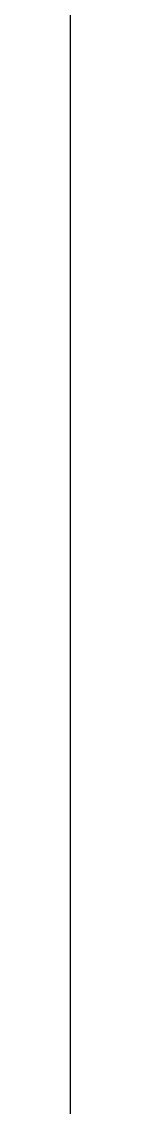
# Model space of a CAD drawing. Header units: millimetres. Extents: x -23600 to 58751, y -29611 to 36794.
# Drawn here: x 41785.3 to 41785.301, y -15078.898 to -15073.916 of the extents above; entities that cross this region are included whole.
import ezdxf

# ---------------------------------------------------------------- set-up
doc = ezdxf.new("R2010")
doc.units = ezdxf.units.MM
doc.layers.add('A-WALL-PATT', color=111, linetype='Continuous', lineweight=25)
doc.layers.add('I-WALL', color=2, linetype='Continuous', lineweight=9)

msp = doc.modelspace()

# ---------------------------------------------------------------- hatches: boundary and pattern name
at = {"layer": 'A-WALL-PATT', "lineweight": 9}
h = msp.add_hatch(dxfattribs=at)
h.set_pattern_fill('FP_2', color=256, style=0, pattern_type=2)
h.set_pattern_definition([(0, (0, 0), (812.8, 203.2), [33.528, -576.072, 33.528, -576.072, -3251.2]), (0, (0, 0), (812.8, 203.2), [-1219.2, 33.528, -1185.672, 33.528, -576.072, -1422.4]), (0, (0, 0), (812.8, 203.2), [-3048, 33.528, -372.872, 33.528, -982.472]), (120, (304.8, 101.6), (-582.3764, 602.30545), [33.528, -576.072, 33.528, -576.072, -3251.2]), (120, (304.8, 101.6), (-582.3764, 602.30545), [-1219.2, 33.528, -1185.672, 33.528, -576.072, -1422.4]), (120, (304.8, 101.6), (-582.3764, 602.30545), [-3048, 33.528, -372.872, 33.528, -982.472]), (240, (406.4, 508), (-230.4236, -805.50545), [33.528, -576.072, 33.528, -576.072, -3251.2]), (240, (406.4, 508), (-230.4236, -805.50545), [-1219.2, 33.528, -1185.672, 33.528, -576.072, -1422.4]), (240, (406.4, 508), (-230.4236, -805.50545), [-3048, 33.528, -372.872, 33.528, -982.472])])
h.paths.add_polyline_path([(41785.3006, -23200.4114), (41785.3006, -15069.6614), (41769.8006, -15069.6614), (41769.8006, -23200.4114)], flags=0)

# ---------------------------------------------------------------- linework, layer by layer
at = {"layer": 'I-WALL', "lineweight": 25}
msp.add_line((41785.3006, -23200.4114), (41785.3006, -15069.6614), dxfattribs=at)

doc.saveas('drawing.dxf')
